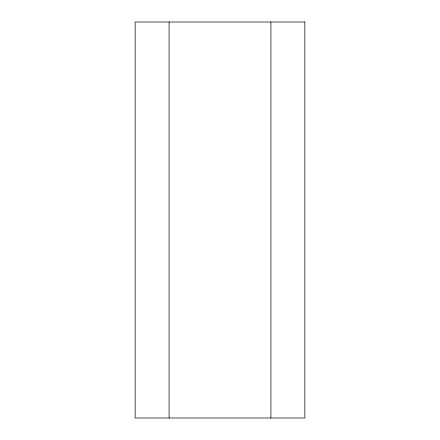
<?xml version="1.0" encoding="UTF-8"?>
<svg xmlns="http://www.w3.org/2000/svg" width="440" height="440" viewBox="0 0 440 440"><rect width="100%" height="100%" fill="white"/><g stroke="black" fill="none" stroke-linecap="round" stroke-linejoin="round"><path stroke-width="0.66" d="M270.913 22L270.913 418M169.087 22L169.087 418M304.86 22L135.141 22L135.141 418L304.86 418L304.86 22"/></g></svg>
